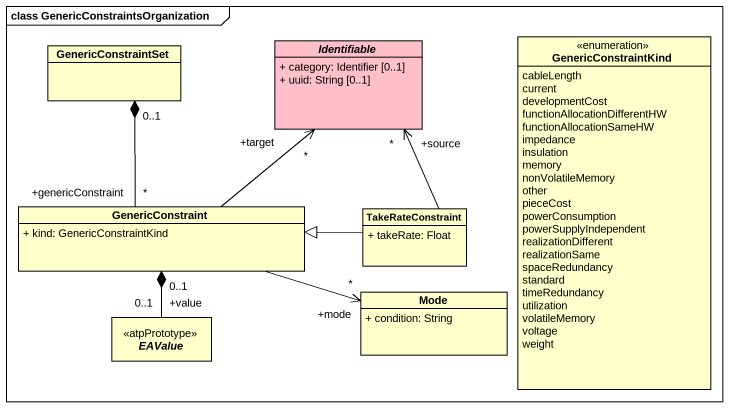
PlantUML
@startuml
mainframe class GenericConstraintsOrganization
hide circle
hide empty members
skinparam classAttributeIconSize 0
abstract class Identifiable #FFC0CB {
  + category: Identifier [0..1]
  + uuid: String [0..1]
}
enum GenericConstraintKind {
  cableLength
  current
  developmentCost
  functionAllocationDifferentHW
  functionAllocationSameHW
  impedance
  insulation
  memory
  nonVolatileMemory
  other
  pieceCost
  powerConsumption
  powerSupplyIndependent
  realizationDifferent
  realizationSame
  spaceRedundancy
  standard
  timeRedundancy
  utilization
  volatileMemory
  voltage
  weight
}
class GenericConstraintSet
class GenericConstraint {
  + kind: GenericConstraintKind
}
class TakeRateConstraint {
  + takeRate: Float
}
class Mode {
  + condition: String
}
abstract class EAValue <<atpPrototype>>
GenericConstraintSet "0..1" *-- "+genericConstraint\n*" GenericConstraint
GenericConstraint -up-> "+target\n*" Identifiable
GenericConstraint -right-> "+mode\n*" Mode
TakeRateConstraint -up-> "+source\n*" Identifiable
TakeRateConstraint -left-|> GenericConstraint
EAValue "+value\n0..1" -up-* "0..1" GenericConstraint
@enduml
